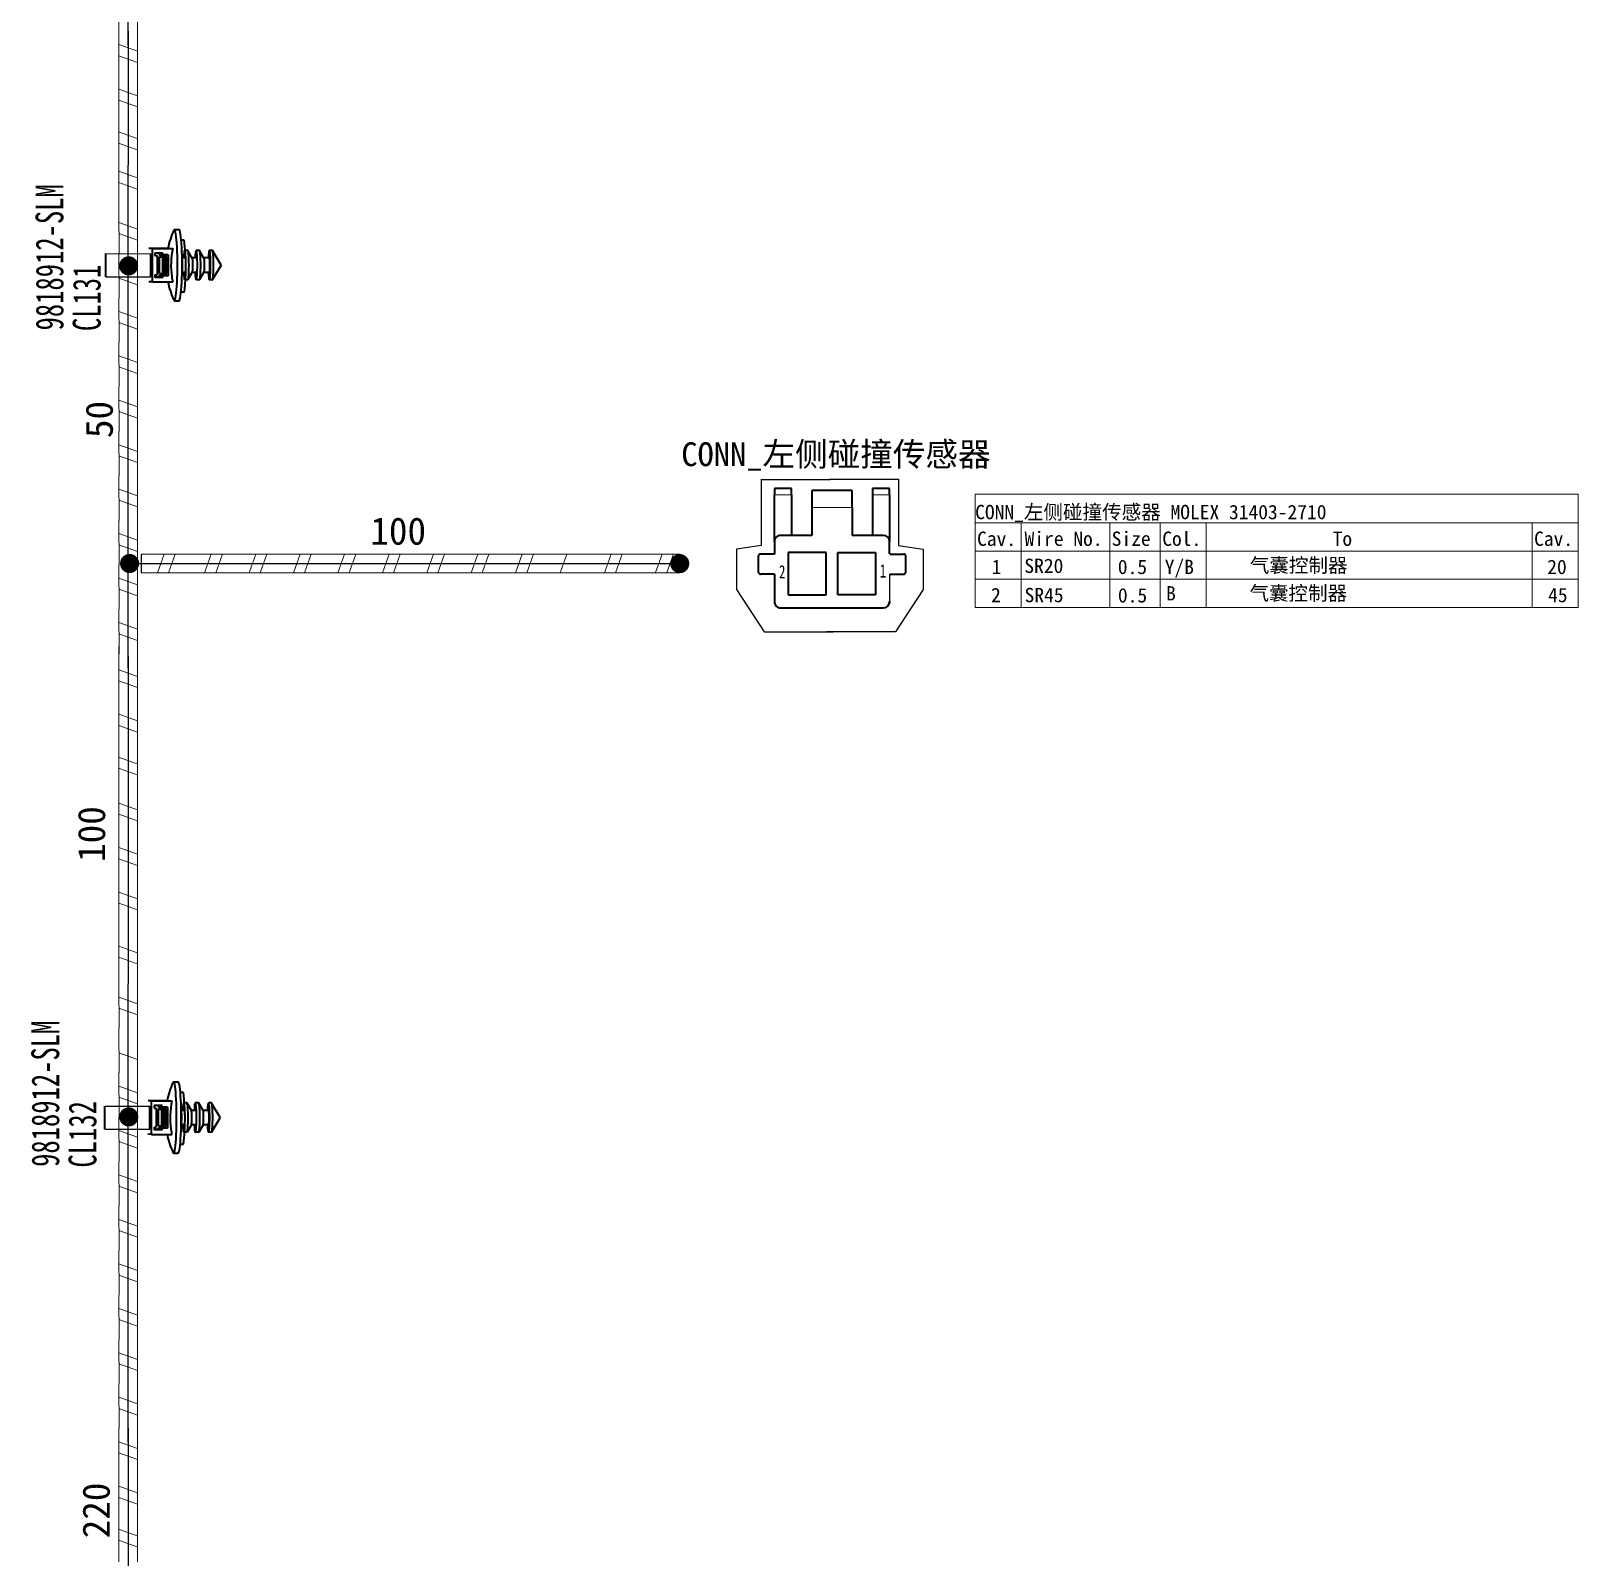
# Model space of a CAD drawing. Header units: millimetres. Extents: x 17 to 3784, y 12 to 1382.
# Drawn here: x 1552.6 to 1634.6, y 151.6 to 232.4 of the extents above; entities that cross this region are included whole.
import ezdxf

# ---------------------------------------------------------------- set-up
doc = ezdxf.new("R2010")
doc.units = ezdxf.units.MM
doc.layers.add('ENT', color=7, linetype='Continuous', lineweight=18)
doc.layers.add('粗实线层', color=7, linetype='Continuous', lineweight=35)
doc.styles.add('FangSong_GB2312_Style', font='simfang.ttf')
doc.styles.add('foton', font='', dxfattribs={"width": 0.7})
doc.styles.add('仿宋_GB2312', font='', dxfattribs={"width": 0.7})
doc.styles.get('foton').set_extended_font_data('宋体')
doc.styles.get('仿宋_GB2312').set_extended_font_data('宋体')

msp = doc.modelspace()

# ---------------------------------------------------------------- hatches: boundary and pattern name
h = msp.add_hatch(color=0)
edge = h.paths.add_edge_path(flags=0)
edge.add_arc((1557.784, 219.969), 0.507, 180, 540)
h = msp.add_hatch(color=0)
edge = h.paths.add_edge_path(flags=0)
edge.add_arc((1557.835, 204.207), 0.507, 180, 540)
h = msp.add_hatch(color=0)
edge = h.paths.add_edge_path(flags=0)
edge.add_arc((1586.981, 204.201), 0.507, 180, 540)
h = msp.add_hatch(color=0)
edge = h.paths.add_edge_path(flags=0)
edge.add_arc((1557.79, 174.901), 0.507, 180, 540)

# ---------------------------------------------------------------- linework, layer by layer
at = {"color": 0, "lineweight": 35, "ltscale": 0.027679}
for p, q in [((1560.208, 221.888), (1560.453, 221.888)), ((1560.208, 218.123), (1560.453, 218.123)), ((1560.163, 176.751), (1560.408, 176.751)), ((1560.163, 172.985), (1560.408, 172.985))]:
    msp.add_line(p, q, dxfattribs=at)
at = {"color": 0}
for p, q in [((1556.571, 220.615), (1558.961, 220.614)), ((1556.571, 219.392), (1558.961, 219.396)), ((1556.526, 175.477), (1558.915, 175.476)), ((1556.526, 174.254), (1558.915, 174.258))]:
    msp.add_line(p, q, dxfattribs=at)
at = {"color": 0, "lineweight": 35, "ltscale": 0.137499}
for p, q in [((1556.571, 219.392), (1556.571, 220.615)), ((1558.961, 219.396), (1558.961, 220.614)), ((1556.526, 174.254), (1556.526, 175.477)), ((1558.915, 174.258), (1558.915, 175.476))]:
    msp.add_line(p, q, dxfattribs=at)
at = {"color": 0, "lineweight": 35, "ltscale": 0.021804}
for p, q in [((1559.048, 220.887), (1558.855, 220.896)), ((1559.407, 220.564), (1559.6, 220.555)), ((1559.048, 219.116), (1558.855, 219.124)), ((1559.406, 219.456), (1559.599, 219.448)), ((1559.406, 219.367), (1559.599, 219.359)), ((1559.693, 219.456), (1559.886, 219.448)), ((1559.003, 175.75), (1558.81, 175.758)), ((1559.361, 175.426), (1559.554, 175.418)), ((1559.002, 173.978), (1558.809, 173.986)), ((1559.361, 174.318), (1559.554, 174.31)), ((1559.361, 174.23), (1559.554, 174.221)), ((1559.648, 174.318), (1559.841, 174.31))]:
    msp.add_line(p, q, dxfattribs=at)
at = {"color": 0, "lineweight": 35, "ltscale": 0.113794}
for p, q in [((1559.863, 220.896), (1558.855, 220.896)), ((1559.818, 175.758), (1558.81, 175.758))]:
    msp.add_line(p, q, dxfattribs=at)
at = {"color": 0, "lineweight": 35, "ltscale": 0.120856}
for p, q in [((1559.048, 220.887), (1560.119, 220.887)), ((1559.048, 219.116), (1560.118, 219.116)), ((1559.003, 175.75), (1560.073, 175.75)), ((1559.002, 173.978), (1560.073, 173.978))]:
    msp.add_line(p, q, dxfattribs=at)
at = {"color": 0, "lineweight": 35, "ltscale": 0.199999}
for p, q in [((1559.048, 219.116), (1559.048, 220.887)), ((1559.002, 173.978), (1559.003, 175.75))]:
    msp.add_line(p, q, dxfattribs=at)
at = {"color": 0, "lineweight": 35, "ltscale": 0.015}
for p, q in [((1559.18, 220.644), (1559.18, 220.511)), ((1559.135, 175.506), (1559.135, 175.373))]:
    msp.add_line(p, q, dxfattribs=at)
at = {"color": 0, "lineweight": 35, "ltscale": 0.047321}
for p, q in [((1559.6, 220.644), (1559.18, 220.644)), ((1559.599, 219.359), (1559.18, 219.359)), ((1559.554, 175.506), (1559.135, 175.506)), ((1559.554, 174.221), (1559.135, 174.221))]:
    msp.add_line(p, q, dxfattribs=at)
at = {"color": 0, "lineweight": 35, "ltscale": 0.012463}
for p, q in [((1559.18, 220.516), (1559.291, 220.511)), ((1559.135, 175.378), (1559.245, 175.373))]:
    msp.add_line(p, q, dxfattribs=at)
at = {"color": 0, "lineweight": 35, "ltscale": 0.012451}
for p, q in [((1559.18, 220.511), (1559.291, 220.511)), ((1559.615, 220.444), (1559.725, 220.444)), ((1559.18, 219.492), (1559.29, 219.492)), ((1559.615, 219.558), (1559.725, 219.558)), ((1559.135, 175.373), (1559.245, 175.373)), ((1559.57, 175.306), (1559.68, 175.306)), ((1559.135, 174.354), (1559.245, 174.354)), ((1559.569, 174.42), (1559.68, 174.42))]:
    msp.add_line(p, q, dxfattribs=at)
at = {"color": 0, "lineweight": 35, "ltscale": 0.114999}
for p, q in [((1559.291, 220.511), (1559.29, 219.492)), ((1559.245, 175.373), (1559.245, 174.354))]:
    msp.add_line(p, q, dxfattribs=at)
at = {"color": 0, "lineweight": 35, "ltscale": 0.009064}
for p, q in [((1559.407, 220.564), (1559.407, 220.644)), ((1559.361, 175.426), (1559.361, 175.506))]:
    msp.add_line(p, q, dxfattribs=at)
at = {"color": 0, "lineweight": 35, "ltscale": 0.010001}
for p, q in [((1559.6, 220.555), (1559.6, 220.644)), ((1559.599, 219.359), (1559.599, 219.448)), ((1559.554, 175.418), (1559.554, 175.506)), ((1559.554, 174.221), (1559.554, 174.31))]:
    msp.add_line(p, q, dxfattribs=at)
at = {"color": 0, "lineweight": 35, "ltscale": 0.032379}
for p, q in [((1559.886, 220.555), (1559.6, 220.555)), ((1559.841, 175.418), (1559.554, 175.418))]:
    msp.add_line(p, q, dxfattribs=at)
at = {"color": 0, "lineweight": 35, "ltscale": 0.012045}
for p, q in [((1559.693, 220.555), (1559.693, 220.449)), ((1559.648, 175.418), (1559.648, 175.311))]:
    msp.add_line(p, q, dxfattribs=at)
at = {"color": 0, "lineweight": 35, "ltscale": 0.124999}
for p, q in [((1559.886, 220.555), (1559.886, 219.448)), ((1559.841, 175.418), (1559.841, 174.31))]:
    msp.add_line(p, q, dxfattribs=at)
at = {"color": 0, "lineweight": 35, "ltscale": 0.018536}
for p, q in [((1560.915, 220.781), (1560.751, 220.781)), ((1560.87, 175.643), (1560.705, 175.643))]:
    msp.add_line(p, q, dxfattribs=at)
at = {"color": 0, "lineweight": 35, "ltscale": 0.051178}
for p, q in [((1561.156, 220.383), (1560.925, 220.773)), ((1561.11, 175.245), (1560.879, 175.635))]:
    msp.add_line(p, q, dxfattribs=at)
at = {"color": 0, "lineweight": 35, "ltscale": 0.019769}
for p, q in [((1561.534, 220.781), (1561.359, 220.781)), ((1561.534, 219.23), (1561.359, 219.23)), ((1561.489, 175.643), (1561.314, 175.643)), ((1561.489, 174.093), (1561.314, 174.093))]:
    msp.add_line(p, q, dxfattribs=at)
at = {"color": 0, "lineweight": 35, "ltscale": 0.051179}
for p, q in [((1561.775, 220.383), (1561.544, 220.773)), ((1561.775, 219.629), (1561.544, 219.239)), ((1561.73, 175.245), (1561.499, 175.635)), ((1561.73, 174.491), (1561.499, 174.101))]:
    msp.add_line(p, q, dxfattribs=at)
at = {"color": 0, "lineweight": 35, "ltscale": 0.017883}
for p, q in [((1562.217, 220.781), (1562.058, 220.781)), ((1562.217, 219.23), (1562.058, 219.23)), ((1562.171, 175.643), (1562.013, 175.643)), ((1562.171, 174.093), (1562.013, 174.093))]:
    msp.add_line(p, q, dxfattribs=at)
at = {"color": 0, "lineweight": 35, "ltscale": 0.10061}
for p, q in [((1562.681, 220.006), (1562.227, 220.773)), ((1562.636, 174.868), (1562.181, 175.635))]:
    msp.add_line(p, q, dxfattribs=at)
at = {"color": 0, "lineweight": 35, "ltscale": 0.1}
for p, q in [((1559.415, 219.559), (1559.415, 220.445)), ((1559.809, 219.562), (1559.809, 220.448)), ((1559.37, 174.421), (1559.37, 175.307)), ((1559.764, 174.424), (1559.764, 175.31))]:
    msp.add_line(p, q, dxfattribs=at)
at = {"color": 0, "lineweight": 35, "ltscale": 0.018183}
for p, q in [((1559.576, 220.445), (1559.415, 220.445)), ((1559.531, 175.308), (1559.37, 175.307))]:
    msp.add_line(p, q, dxfattribs=at)
at = {"color": 0, "lineweight": 35, "ltscale": 0.000439867}
for p, q in [((1559.415, 220.445), (1559.419, 220.445)), ((1559.37, 175.307), (1559.374, 175.307))]:
    msp.add_line(p, q, dxfattribs=at)
at = {"color": 0, "lineweight": 35, "ltscale": 0.019922}
for p, q in [((1559.419, 220.445), (1559.596, 220.445)), ((1559.419, 219.559), (1559.595, 219.559)), ((1559.374, 175.307), (1559.55, 175.307)), ((1559.374, 174.421), (1559.55, 174.421))]:
    msp.add_line(p, q, dxfattribs=at)
at = {"color": 0, "lineweight": 35, "ltscale": 0.099999}
for p, q in [((1559.419, 219.559), (1559.419, 220.445)), ((1559.595, 219.559), (1559.596, 220.445)), ((1559.374, 174.421), (1559.374, 175.307)), ((1559.55, 174.421), (1559.55, 175.307))]:
    msp.add_line(p, q, dxfattribs=at)
at = {"color": 0, "lineweight": 35, "ltscale": 0.002853}
for p, q in [((1559.551, 220.447), (1559.576, 220.445)), ((1559.506, 175.309), (1559.531, 175.308))]:
    msp.add_line(p, q, dxfattribs=at)
at = {"color": 0, "lineweight": 35, "ltscale": 0.023842}
for p, q in [((1559.771, 220.449), (1559.559, 220.447)), ((1559.725, 175.312), (1559.514, 175.309))]:
    msp.add_line(p, q, dxfattribs=at)
at = {"color": 0, "lineweight": 35, "ltscale": 0.002181}
for p, q in [((1559.596, 220.445), (1559.615, 220.444)), ((1559.595, 219.559), (1559.615, 219.558)), ((1559.55, 175.307), (1559.57, 175.306)), ((1559.55, 174.421), (1559.569, 174.42))]:
    msp.add_line(p, q, dxfattribs=at)
at = {"color": 0, "lineweight": 35, "ltscale": 0.099998}
for p, q in [((1559.615, 219.558), (1559.615, 220.444)), ((1559.725, 219.558), (1559.725, 220.444)), ((1559.569, 174.42), (1559.57, 175.306)), ((1559.68, 174.42), (1559.68, 175.306))]:
    msp.add_line(p, q, dxfattribs=at)
at = {"color": 0, "lineweight": 35, "ltscale": 0.001513}
for p, q in [((1559.725, 220.444), (1559.712, 220.446)), ((1559.68, 175.306), (1559.667, 175.308))]:
    msp.add_line(p, q, dxfattribs=at)
at = {"color": 0, "lineweight": 35, "ltscale": 0.010273}
for p, q in [((1559.718, 220.446), (1559.809, 220.448)), ((1559.673, 175.309), (1559.764, 175.31))]:
    msp.add_line(p, q, dxfattribs=at)
at = {"color": 0, "lineweight": 35, "ltscale": 0.004356}
for p, q in [((1559.809, 220.448), (1559.771, 220.449)), ((1559.764, 175.31), (1559.725, 175.312))]:
    msp.add_line(p, q, dxfattribs=at)
at = {"color": 0, "lineweight": 35, "ltscale": 0.02207}
for p, q in [((1560.81, 220.387), (1560.614, 220.387)), ((1560.81, 219.625), (1560.614, 219.625)), ((1560.764, 175.249), (1560.569, 175.249)), ((1560.764, 174.487), (1560.569, 174.487))]:
    msp.add_line(p, q, dxfattribs=at)
at = {"color": 0, "lineweight": 35, "ltscale": 0.029858}
for p, q in [((1561.418, 220.387), (1561.153, 220.387)), ((1561.418, 219.625), (1561.153, 219.625)), ((1561.373, 175.249), (1561.108, 175.249)), ((1561.373, 174.487), (1561.108, 174.487))]:
    msp.add_line(p, q, dxfattribs=at)
at = {"color": 0, "lineweight": 35, "ltscale": 0.032245}
for p, q in [((1562.058, 220.387), (1561.773, 220.387)), ((1562.058, 219.625), (1561.773, 219.625)), ((1562.013, 175.249), (1561.727, 175.249)), ((1562.013, 174.487), (1561.727, 174.487))]:
    msp.add_line(p, q, dxfattribs=at)
at = {"color": 0, "lineweight": 35, "ltscale": 0.100609}
for p, q in [((1562.681, 220.006), (1562.227, 219.239)), ((1562.636, 174.868), (1562.181, 174.101))]:
    msp.add_line(p, q, dxfattribs=at)
at = {"color": 0, "lineweight": 35, "ltscale": 0.014999}
for p, q in [((1559.18, 219.492), (1559.18, 219.359)), ((1591.996, 208.184), (1591.996, 207.845)), ((1592.9, 207.845), (1592.9, 208.184)), ((1597.194, 208.184), (1597.194, 207.845)), ((1598.098, 207.845), (1598.098, 208.184)), ((1559.135, 174.354), (1559.135, 174.221))]:
    msp.add_line(p, q, dxfattribs=at)
at = {"color": 0, "lineweight": 35, "ltscale": 0.025537}
for p, q in [((1559.406, 219.367), (1559.18, 219.367)), ((1559.361, 174.23), (1559.135, 174.23))]:
    msp.add_line(p, q, dxfattribs=at)
at = {"color": 0, "lineweight": 35, "ltscale": 0.01}
for p, q in [((1559.406, 219.367), (1559.406, 219.456)), ((1559.361, 174.23), (1559.361, 174.318))]:
    msp.add_line(p, q, dxfattribs=at)
at = {"color": 0, "lineweight": 35, "ltscale": 0.032373}
for p, q in [((1559.693, 219.456), (1559.406, 219.456)), ((1559.886, 219.448), (1559.599, 219.448)), ((1559.648, 174.318), (1559.361, 174.318)), ((1559.841, 174.31), (1559.554, 174.31))]:
    msp.add_line(p, q, dxfattribs=at)
at = {"color": 0, "lineweight": 35, "ltscale": 0.000439834}
for p, q in [((1559.415, 219.559), (1559.419, 219.559)), ((1559.37, 174.421), (1559.374, 174.421))]:
    msp.add_line(p, q, dxfattribs=at)
at = {"color": 0, "lineweight": 35, "ltscale": 0.01149}
for p, q in [((1559.693, 219.558), (1559.693, 219.456)), ((1559.648, 174.42), (1559.648, 174.318))]:
    msp.add_line(p, q, dxfattribs=at)
at = {"color": 0, "lineweight": 35, "ltscale": 0.009468}
for p, q in [((1559.725, 219.561), (1559.809, 219.562)), ((1559.68, 174.423), (1559.764, 174.424))]:
    msp.add_line(p, q, dxfattribs=at)
at = {"color": 0, "lineweight": 35, "ltscale": 0.01853}
for p, q in [((1560.915, 219.23), (1560.751, 219.23)), ((1560.87, 174.093), (1560.705, 174.093))]:
    msp.add_line(p, q, dxfattribs=at)
at = {"color": 0, "lineweight": 35, "ltscale": 0.051177}
for p, q in [((1561.156, 219.629), (1560.925, 219.239)), ((1561.11, 174.491), (1560.879, 174.101))]:
    msp.add_line(p, q, dxfattribs=at)
for p, q in [((1591.283, 208.662), (1594.953, 208.662)), ((1598.582, 208.662), (1594.913, 208.662)), ((1558.441, 204.691), (1558.441, 203.728)), ((1586.99, 204.696), (1586.99, 203.719)), ((1598.101, 203.634), (1598.101, 202.2))]:
    msp.add_line(p, q)
at = {"color": 0, "lineweight": 35, "ltscale": 0.040001}
for p, q in [((1592.9, 208.184), (1591.996, 208.184)), ((1598.098, 208.184), (1597.194, 208.184))]:
    msp.add_line(p, q, dxfattribs=at)
at = {"color": 0, "lineweight": 35, "ltscale": 0.110001}
for p, q in [((1591.996, 205.359), (1591.996, 207.845)), ((1598.098, 207.845), (1598.098, 205.359))]:
    msp.add_line(p, q, dxfattribs=at)
at = {"color": 0, "lineweight": 13, "ltscale": 0.040001}
for p, q in [((1592.9, 207.845), (1591.996, 207.845)), ((1598.098, 207.845), (1597.194, 207.845))]:
    msp.add_line(p, q, dxfattribs=at)
at = {"color": 0, "lineweight": 35, "ltscale": 0.095}
for p, q in [((1592.9, 207.845), (1592.9, 205.698)), ((1597.194, 207.845), (1597.194, 205.698))]:
    msp.add_line(p, q, dxfattribs=at)
at = {"color": 0, "lineweight": 35, "ltscale": 0.04}
for p, q in [((1593.973, 208.071), (1593.973, 207.167)), ((1596.121, 207.167), (1596.121, 208.071))]:
    msp.add_line(p, q, dxfattribs=at)
at = {"color": 0, "lineweight": 35, "ltscale": 0.095001}
msp.add_line((1596.121, 208.071), (1593.973, 208.071), dxfattribs=at)
at = {"color": 0, "lineweight": 13, "ltscale": 0.095001}
msp.add_line((1596.121, 207.167), (1593.973, 207.167), dxfattribs=at)
at = {"color": 0, "lineweight": 35, "ltscale": 0.065}
for p, q in [((1593.973, 207.167), (1593.973, 205.698)), ((1596.121, 207.167), (1596.121, 205.698))]:
    msp.add_line(p, q, dxfattribs=at)
at = {"color": 0, "lineweight": 35, "ltscale": 0.02875}
msp.add_line((1591.996, 205.359), (1591.996, 204.709), dxfattribs=at)
at = {"color": 0, "lineweight": 35, "ltscale": 0.072499}
for p, q in [((1593.973, 205.698), (1592.335, 205.698)), ((1597.759, 205.698), (1596.121, 205.698))]:
    msp.add_line(p, q, dxfattribs=at)
at = {"color": 0, "lineweight": 35, "ltscale": 0.139999}
msp.add_line((1598.098, 204.717), (1598.098, 205.607), dxfattribs=at)
at = {"color": 0, "lineweight": 35, "ltscale": 0.0375}
for p, q in [((1591.148, 203.749), (1591.148, 204.596)), ((1598.953, 203.749), (1598.953, 204.596))]:
    msp.add_line(p, q, dxfattribs=at)
at = {"color": 0, "lineweight": 35, "ltscale": 0.0325}
for p, q in [((1591.996, 204.709), (1591.261, 204.709)), ((1598.105, 204.709), (1598.84, 204.709)), ((1591.996, 203.635), (1591.261, 203.635)), ((1598.105, 203.635), (1598.84, 203.635))]:
    msp.add_line(p, q, dxfattribs=at)
at = {"color": 0, "lineweight": 35, "ltscale": 0.088431}
for p, q in [((1594.733, 204.792), (1592.734, 204.792)), ((1595.361, 204.792), (1597.359, 204.792)), ((1592.734, 202.547), (1594.733, 202.547)), ((1597.359, 202.547), (1595.361, 202.547))]:
    msp.add_line(p, q, dxfattribs=at)
at = {"color": 0, "lineweight": 35, "ltscale": 0.099334}
for p, q in [((1592.734, 204.792), (1592.734, 202.547)), ((1594.733, 202.547), (1594.733, 204.792)), ((1595.361, 202.547), (1595.361, 204.792)), ((1597.359, 204.792), (1597.359, 202.547))]:
    msp.add_line(p, q, dxfattribs=at)
at = {"color": 0, "lineweight": 35, "ltscale": 0.06375}
msp.add_line((1591.996, 203.635), (1591.996, 202.195), dxfattribs=at)
at = {"color": 0, "lineweight": 35, "ltscale": 0.004388}
for p, q in [((1591.996, 202.195), (1591.996, 202.095)), ((1598.098, 202.195), (1598.098, 202.095))]:
    msp.add_line(p, q, dxfattribs=at)
at = {"color": 0, "lineweight": 35, "ltscale": 0.239999}
msp.add_line((1592.335, 201.856), (1597.759, 201.856), dxfattribs=at)
at = {"color": 0, "linetype": 'Continuous', "lineweight": 25}
for points in [[(1557.76, 231.635), (1557.76, 255.931)], [(1557.76, 232.394), (1557.76, 225.292)], [(1557.763, 198.678), (1557.763, 225.3)], [(1557.762, 199.29), (1557.762, 181.95)], [(1557.762, 157.654), (1557.762, 181.95)], [(1557.76, 158.411), (1557.76, 141.071)]]:
    msp.add_lwpolyline(points, dxfattribs=at)
at = {"color": 0, "linetype": 'Continuous', "lineweight": 0}
for points in [[(1557.271, 232.388), (1557.27, 234.742)], [(1558.25, 234.742), (1558.251, 232.388)], [(1557.27, 230.034), (1557.27, 232.388)], [(1558.251, 232.388), (1558.251, 230.034)], [(1558.251, 231.329), (1557.27, 231.682)], [(1558.251, 230.74), (1557.27, 231.093)], [(1557.27, 227.68), (1557.27, 230.034)], [(1558.251, 230.034), (1558.251, 227.68)], [(1558.251, 228.975), (1557.27, 229.328)], [(1558.251, 228.386), (1557.27, 228.739)], [(1558.231, 226.708), (1557.25, 227.061)], [(1557.27, 225.325), (1557.27, 227.68)], [(1558.251, 227.68), (1558.251, 225.325)], [(1558.231, 226.119), (1557.25, 226.472)], [(1558.241, 224.622), (1557.26, 224.976)], [(1557.272, 222.974), (1557.272, 225.328)], [(1558.253, 225.328), (1558.253, 222.974)], [(1558.241, 224.034), (1557.26, 224.387)], [(1557.273, 220.619), (1557.272, 222.974)], [(1558.252, 222.974), (1558.253, 220.619)], [(1557.272, 222.267), (1558.253, 221.915)], [(1557.272, 221.679), (1558.253, 221.326)], [(1557.273, 218.265), (1557.272, 220.619)], [(1558.252, 220.619), (1558.253, 218.265)], [(1557.272, 219.324), (1558.253, 218.971)], [(1557.273, 215.911), (1557.272, 218.265)], [(1558.252, 218.265), (1558.253, 215.911)], [(1557.272, 217.559), (1558.253, 217.206)], [(1557.272, 216.97), (1558.253, 216.617)], [(1557.273, 213.556), (1557.272, 215.911)], [(1558.252, 215.911), (1558.253, 213.556)], [(1557.272, 215.204), (1558.253, 214.851)], [(1557.272, 214.616), (1558.253, 214.263)], [(1557.273, 211.202), (1557.272, 213.556)], [(1558.252, 213.556), (1558.253, 211.202)], [(1557.272, 212.85), (1558.253, 212.497)], [(1557.272, 184.15), (1557.272, 187.512)], [(1558.253, 187.512), (1558.253, 184.069)], [(1558.241, 183.599), (1557.26, 183.952)], [(1557.272, 181.95), (1557.272, 184.304)], [(1558.253, 184.304), (1558.253, 181.95)], [(1558.241, 183.01), (1557.26, 183.363)], [(1557.273, 179.596), (1557.272, 181.95)], [(1557.272, 181.244), (1558.253, 180.892)], [(1558.252, 181.95), (1558.253, 179.596)], [(1557.272, 180.655), (1558.253, 180.302)], [(1557.273, 177.241), (1557.272, 179.596)], [(1558.252, 179.596), (1558.253, 177.241)], [(1557.272, 178.301), (1558.253, 177.948)], [(1557.273, 174.887), (1557.272, 177.241)], [(1558.252, 177.241), (1558.253, 174.887)], [(1557.272, 176.535), (1558.253, 176.182)], [(1557.272, 175.946), (1558.253, 175.593)], [(1557.273, 172.533), (1557.272, 174.887)], [(1558.252, 174.887), (1558.253, 172.533)], [(1557.272, 174.181), (1558.253, 173.827)], [(1557.272, 173.592), (1558.253, 173.239)], [(1557.273, 170.178), (1557.272, 172.533)], [(1558.252, 172.533), (1558.253, 170.178)], [(1557.272, 171.826), (1558.253, 171.473)], [(1557.272, 171.238), (1558.253, 170.884)], [(1557.273, 167.824), (1557.272, 170.178)], [(1558.252, 170.178), (1558.253, 167.824)], [(1557.272, 169.472), (1558.253, 169.119)], [(1557.272, 168.883), (1558.253, 168.53)], [(1557.273, 165.469), (1557.272, 167.824)], [(1558.252, 167.824), (1558.253, 165.469)], [(1557.272, 167.117), (1558.253, 166.764)], [(1557.272, 166.529), (1558.253, 166.176)], [(1557.273, 163.115), (1557.272, 165.469)], [(1557.272, 164.763), (1558.253, 164.41)], [(1558.252, 165.469), (1558.253, 163.115)], [(1557.272, 164.175), (1558.253, 163.821)], [(1557.273, 160.761), (1557.272, 163.115)], [(1558.252, 163.115), (1558.253, 160.761)], [(1557.272, 162.409), (1558.253, 162.056)], [(1557.272, 161.82), (1558.253, 161.467)], [(1557.273, 158.406), (1557.272, 160.761)], [(1558.252, 160.761), (1558.253, 158.406)], [(1557.272, 160.054), (1558.253, 159.701)], [(1557.272, 159.466), (1558.253, 159.113)]]:
    msp.add_lwpolyline(points, dxfattribs=at)
at = {"color": 0, "linetype": 'Continuous', "lineweight": 13}
for points in [[(1557.76, 232.386), (1557.76, 225.292)], [(1557.763, 222.974), (1557.763, 199.463)], [(1557.762, 199.281), (1557.762, 181.95)], [(1557.762, 181.95), (1557.762, 158.439)], [(1557.76, 158.402), (1557.76, 141.071)]]:
    msp.add_lwpolyline(points, dxfattribs=at)
at = {"color": 0, "lineweight": 35}
for points in [[(1559.863, 220.893), (1559.863, 220.893), (1559.864, 220.893), (1559.871, 220.892), (1560.119, 220.887)], [(1559.817, 175.755), (1559.818, 175.755), (1559.818, 175.755), (1559.825, 175.754), (1560.073, 175.75)]]:
    msp.add_lwpolyline(points, dxfattribs=at)
at = {"color": 7, "linetype": 'Continuous', "lineweight": 0}
for points in [[(1557.272, 212.261), (1558.253, 211.908)], [(1557.273, 208.848), (1557.272, 211.202)], [(1558.252, 211.202), (1558.253, 208.848)], [(1557.272, 210.496), (1558.253, 210.143)], [(1557.272, 209.907), (1558.253, 209.554)], [(1557.273, 206.493), (1557.272, 208.848)], [(1558.252, 208.848), (1558.253, 206.493)], [(1557.272, 208.141), (1558.253, 207.788)], [(1557.272, 207.553), (1558.253, 207.2)], [(1557.273, 204.139), (1557.272, 206.493)], [(1557.272, 205.787), (1558.253, 205.434)], [(1558.252, 206.493), (1558.253, 204.139)], [(1557.272, 205.198), (1558.253, 204.845)], [(1557.273, 201.785), (1557.272, 204.139)], [(1558.252, 204.139), (1558.253, 201.785)], [(1558.446, 204.696), (1558.6, 204.696)], [(1558.6, 204.696), (1561.498, 204.696)], [(1559.307, 203.715), (1559.66, 204.696)], [(1559.895, 203.715), (1560.248, 204.696)], [(1561.101, 204.695), (1563.455, 204.696)], [(1562.16, 204.696), (1561.807, 203.715)], [(1562.749, 204.696), (1562.396, 203.715)], [(1563.455, 204.695), (1565.81, 204.696)], [(1564.515, 204.696), (1564.162, 203.715)], [(1565.103, 204.696), (1564.75, 203.715)], [(1565.81, 204.695), (1568.164, 204.696)], [(1566.869, 204.696), (1566.516, 203.715)], [(1567.458, 204.696), (1567.105, 203.715)], [(1568.164, 204.695), (1570.518, 204.696)], [(1569.224, 204.696), (1568.87, 203.715)], [(1569.812, 204.696), (1569.459, 203.715)], [(1570.518, 204.695), (1572.873, 204.696)], [(1571.578, 204.696), (1571.225, 203.715)], [(1572.166, 204.696), (1571.813, 203.715)], [(1572.873, 204.695), (1575.227, 204.696)], [(1573.932, 204.696), (1573.579, 203.715)], [(1574.521, 204.696), (1574.168, 203.715)], [(1575.227, 204.695), (1577.582, 204.696)], [(1576.287, 204.696), (1575.933, 203.715)], [(1576.875, 204.696), (1576.522, 203.715)], [(1577.582, 204.695), (1579.936, 204.696)], [(1578.641, 204.696), (1578.288, 203.715)], [(1579.23, 204.696), (1578.876, 203.715)], [(1579.936, 204.695), (1582.29, 204.696)], [(1580.995, 204.696), (1580.642, 203.715)], [(1582.29, 204.695), (1584.645, 204.696)], [(1583.35, 204.696), (1582.997, 203.715)], [(1583.938, 204.696), (1583.586, 203.715)], [(1584.645, 204.696), (1586.999, 204.696)], [(1585.705, 203.727), (1586.058, 204.708)], [(1586.293, 203.727), (1586.646, 204.708)], [(1557.272, 203.433), (1558.253, 203.079)], [(1558.6, 203.715), (1558.446, 203.715)], [(1561.24, 203.715), (1558.6, 203.715)], [(1563.455, 203.716), (1561.101, 203.715)], [(1565.81, 203.716), (1563.455, 203.715)], [(1568.164, 203.716), (1565.81, 203.715)], [(1570.518, 203.716), (1568.164, 203.715)], [(1572.873, 203.716), (1570.518, 203.715)], [(1575.227, 203.716), (1572.873, 203.715)], [(1577.582, 203.716), (1575.227, 203.715)], [(1579.936, 203.716), (1577.582, 203.715)], [(1582.29, 203.716), (1579.936, 203.715)], [(1584.645, 203.716), (1582.29, 203.715)], [(1586.999, 203.715), (1584.645, 203.715)], [(1557.272, 202.844), (1558.253, 202.491)], [(1557.273, 199.43), (1557.272, 201.785)], [(1558.252, 201.785), (1558.253, 199.43)], [(1557.272, 201.078), (1558.253, 200.725)], [(1557.272, 200.49), (1558.253, 200.137)], [(1557.272, 196.929), (1557.272, 199.827)], [(1558.253, 199.57), (1558.253, 196.929)], [(1558.253, 198.224), (1557.272, 198.578)], [(1558.253, 197.636), (1557.272, 197.989)], [(1557.272, 194.575), (1557.272, 196.929)], [(1558.253, 196.929), (1558.253, 194.575)], [(1558.253, 195.87), (1557.272, 196.223)], [(1558.253, 195.281), (1557.272, 195.635)], [(1557.272, 192.221), (1557.272, 194.575)], [(1558.253, 194.575), (1558.253, 192.221)], [(1558.233, 193.603), (1557.252, 193.956)], [(1558.233, 193.015), (1557.252, 193.368)], [(1557.272, 189.866), (1557.272, 192.221)], [(1558.253, 192.221), (1558.253, 189.866)], [(1558.253, 191.161), (1557.272, 191.514)], [(1558.253, 190.573), (1557.272, 190.926)], [(1557.272, 187.512), (1557.272, 189.866)], [(1558.253, 189.866), (1558.253, 187.512)], [(1558.253, 188.807), (1557.272, 189.16)], [(1558.253, 188.218), (1557.272, 188.572)], [(1558.253, 186.453), (1557.272, 186.806)], [(1558.253, 185.864), (1557.272, 186.217)], [(1557.269, 156.05), (1557.269, 158.405)], [(1558.25, 158.405), (1558.25, 156.05)], [(1558.25, 157.345), (1557.269, 157.698)], [(1558.25, 156.757), (1557.269, 157.11)], [(1557.269, 153.696), (1557.269, 156.05)], [(1558.25, 156.05), (1558.25, 153.696)], [(1558.25, 154.991), (1557.269, 155.344)], [(1558.25, 154.402), (1557.269, 154.755)], [(1557.269, 151.342), (1557.269, 153.696)], [(1558.25, 153.696), (1558.25, 151.342)], [(1558.231, 152.724), (1557.25, 153.077)], [(1558.231, 152.136), (1557.25, 152.489)]]:
    msp.add_lwpolyline(points, dxfattribs=at)
for points in [[(1591.286, 208.671), (1591.286, 205.166), (1589.996, 204.97), (1589.996, 202.833), (1591.456, 200.592), (1595.106, 200.592)], [(1598.579, 208.671), (1598.579, 205.166), (1599.87, 204.97), (1599.87, 202.833), (1598.41, 200.592), (1594.759, 200.592)]]:
    msp.add_lwpolyline(points)
at = {"color": 7, "linetype": 'Continuous', "lineweight": 13}
for points in [[(1602.632, 207.883), (1634.573, 207.883)], [(1602.632, 207.883), (1602.632, 201.879)], [(1634.573, 207.883), (1634.573, 201.879)], [(1602.632, 206.353), (1634.573, 206.353)], [(1605.065, 206.353), (1605.065, 201.879)], [(1609.773, 206.353), (1609.773, 201.879)], [(1612.442, 206.353), (1612.442, 201.879)], [(1614.875, 206.353), (1614.875, 201.879)], [(1632.14, 206.353), (1632.14, 201.879)], [(1584.645, 204.205), (1561.134, 204.205)], [(1602.632, 204.861), (1634.573, 204.861)], [(1602.632, 203.37), (1634.573, 203.37)], [(1602.632, 201.879), (1634.573, 201.879)]]:
    msp.add_lwpolyline(points, dxfattribs=at)
at = {"color": 7, "linetype": 'Continuous', "lineweight": 25}
msp.add_lwpolyline([(1557.675, 204.205), (1586.971, 204.205)], dxfattribs=at)
at = {"color": 0, "lineweight": 35}
for centre, radius, start, end in [((1564.203, 220.006), 4.43, 155.32043, 168.44492), ((1564.332, 220), 4.305, 168.10641, 188.06008), ((1564.203, 220.006), 4.43, 191.59256, 204.68064), ((1564.33, 220), 4.303, 188.06077, 191.8594), ((1592.335, 205.359), 0.339, 90, 180.00001), ((1597.759, 205.359), 0.339, 0, 90), ((1591.261, 204.596), 0.113, 90, 179.99999), ((1598.84, 204.596), 0.113, 0.00001, 90), ((1591.261, 203.749), 0.113, 179.99999, 270), ((1598.84, 203.749), 0.113, 270, 0.00001), ((1592.335, 202.195), 0.339, 179.99999, 270), ((1597.759, 202.195), 0.339, 270, 360), ((1564.157, 174.868), 4.43, 155.32043, 168.44492), ((1564.286, 174.862), 4.305, 168.10641, 188.06008), ((1564.158, 174.868), 4.43, 191.59256, 204.68064), ((1564.285, 174.862), 4.303, 188.06077, 191.8594)]:
    msp.add_arc(centre, radius, start, end, dxfattribs=at)
for centre, major_axis, ratio, start_param, end_param in [((1560.208, 220.006), (0, -1.883), 0.087133, 3.141614, 3.329066), ((1560.208, 220.006), (0, -1.883), 0.087133, 1.067052, 3.141614), ((1560.453, 220.006), (0, -1.883), 0.087133, 3.137849, 3.141636), ((1560.453, 220.006), (0, 1.883), 0.087133, 4.208645, 6.279441), ((1560.751, 220.006), (0, -0.775), 0.087133, 3.141552, 4.198784), ((1560.751, 220.006), (0, -0.775), 0.087133, 2.995504, 3.141552), ((1560.751, 220.006), (0, -0.775), 0.087133, 0.14609, 2.995504), ((1560.915, 220.006), (0, -0.775), 0.087133, 2.995504, 3.141552), ((1560.915, 220.006), (0, -0.775), 0.087133, 0.14609, 2.995504), ((1561.359, 220.006), (0, -0.775), 0.087133, 3.141552, 4.198784), ((1561.359, 220.006), (0, -0.775), 0.087133, 2.995504, 3.141552), ((1561.359, 220.006), (0, -0.775), 0.087133, 0.14609, 2.995504), ((1561.534, 220.006), (0, -0.775), 0.087133, 2.995504, 3.141552), ((1561.534, 220.006), (0, -0.775), 0.087133, 0.14609, 2.995504), ((1562.058, 220.006), (0, -0.775), 0.087133, 3.141552, 4.198784), ((1562.058, 220.006), (0, -0.775), 0.087133, 6.283145, 9.424737), ((1562.217, 220.006), (0, -0.775), 0.087133, 2.995504, 3.141552), ((1562.217, 220.006), (0, -0.775), 0.087133, 0.14609, 2.995504), ((1559.772, 220.447), (-0.221, 0), 0.00373, 5.995159, 6.283185), ((1559.772, 220.447), (-0.221, 0), 0.00373, 0, 0.087245), ((1559.934, 220.446), (-0.221, 0), 0.00373, 6.048679, 6.283185), ((1560.608, 220.006), (0, -0.381), 0.087133, 0.183505, 2.958112), ((1561.151, 220.006), (0, -0.381), 0.087133, 0.14609, 2.995504), ((1561.77, 220.006), (0, -0.381), 0.087133, 0.14609, 2.995504), ((1562.058, 220.006), (0, -0.381), 0.087133, 1.067052, 3.141552), ((1562.058, 220.006), (0, -0.381), 0.087133, 6.283145, 7.350238), ((1560.208, 220.006), (0, 1.883), 0.087133, 3.141636, 4.208645), ((1560.453, 220.006), (0, -1.883), 0.087133, 0, 1.067052), ((1560.751, 220.006), (0, -0.775), 0.087133, 5.225993, 6.283145), ((1560.751, 220.006), (0, -0.775), 0.087133, 6.283145, 6.429275), ((1560.915, 220.006), (0, -0.775), 0.087133, 6.283145, 6.429275), ((1561.359, 220.006), (0, -0.775), 0.087133, 5.225993, 6.283145), ((1561.359, 220.006), (0, -0.775), 0.087133, 6.283145, 6.429275), ((1561.534, 220.006), (0, -0.775), 0.087133, 6.283145, 6.429275), ((1562.058, 220.006), (0, -0.775), 0.087133, 5.225993, 6.283145), ((1562.217, 220.006), (0, -0.775), 0.087133, 6.283145, 6.429275), ((1560.208, 220.006), (0, 1.883), 0.087133, 2.954112, 3.141636), ((1560.163, 174.868), (0, -1.883), 0.087133, 3.141614, 3.329066), ((1560.163, 174.868), (0, -1.883), 0.087133, 1.067052, 3.141614), ((1560.408, 174.868), (0, -1.883), 0.087133, 3.137849, 3.141636), ((1560.408, 174.868), (0, 1.883), 0.087133, 4.208645, 6.279441), ((1560.705, 174.868), (0, -0.775), 0.087133, 3.141552, 4.198784), ((1560.705, 174.868), (0, -0.775), 0.087133, 2.995504, 3.141552), ((1560.705, 174.868), (0, -0.775), 0.087133, 0.14609, 2.995504), ((1560.87, 174.868), (0, -0.775), 0.087133, 2.995504, 3.141552), ((1560.87, 174.868), (0, -0.775), 0.087133, 0.14609, 2.995504), ((1561.314, 174.868), (0, -0.775), 0.087133, 3.141552, 4.198784), ((1561.314, 174.868), (0, -0.775), 0.087133, 2.995504, 3.141552), ((1561.314, 174.868), (0, -0.775), 0.087133, 0.14609, 2.995504), ((1561.489, 174.868), (0, -0.775), 0.087133, 2.995504, 3.141552), ((1561.489, 174.868), (0, -0.775), 0.087133, 0.14609, 2.995504), ((1562.013, 174.868), (0, -0.775), 0.087133, 3.141552, 4.198784), ((1562.013, 174.868), (0, -0.775), 0.087133, 6.283145, 9.424737), ((1562.171, 174.868), (0, -0.775), 0.087133, 2.995504, 3.141552), ((1562.171, 174.868), (0, -0.775), 0.087133, 0.14609, 2.995504), ((1559.726, 175.309), (-0.221, 0), 0.00373, 5.995159, 6.283185), ((1559.726, 175.309), (-0.221, 0), 0.00373, 0, 0.087245), ((1559.888, 175.308), (-0.221, 0), 0.00373, 6.048679, 6.283185), ((1560.563, 174.868), (0, -0.381), 0.087133, 0.183505, 2.958112), ((1561.106, 174.868), (0, -0.381), 0.087133, 0.14609, 2.995504), ((1561.725, 174.868), (0, -0.381), 0.087133, 0.14609, 2.995504), ((1562.013, 174.868), (0, -0.381), 0.087133, 1.067052, 3.141552), ((1562.013, 174.868), (0, -0.381), 0.087133, 6.283145, 7.350238), ((1560.163, 174.868), (0, 1.883), 0.087133, 3.141636, 4.208645), ((1560.408, 174.868), (0, -1.883), 0.087133, 0, 1.067052), ((1560.705, 174.868), (0, -0.775), 0.087133, 5.225993, 6.283145), ((1560.705, 174.868), (0, -0.775), 0.087133, 6.283145, 6.429275), ((1560.87, 174.868), (0, -0.775), 0.087133, 6.283145, 6.429275), ((1561.314, 174.868), (0, -0.775), 0.087133, 5.225993, 6.283145), ((1561.314, 174.868), (0, -0.775), 0.087133, 6.283145, 6.429275), ((1561.489, 174.868), (0, -0.775), 0.087133, 6.283145, 6.429275), ((1562.013, 174.868), (0, -0.775), 0.087133, 5.225993, 6.283145), ((1562.171, 174.868), (0, -0.775), 0.087133, 6.283145, 6.429275), ((1560.163, 174.868), (0, 1.883), 0.087133, 2.954112, 3.141636)]:
    msp.add_ellipse(centre, major_axis=major_axis, ratio=ratio, start_param=start_param, end_param=end_param, dxfattribs=at)
at = {"layer": '粗实线层', "color": 0}
for p, q in [((1560.728, 221.328), (1560.57, 221.328)), ((1560.562, 218.599), (1560.737, 218.599)), ((1560.683, 176.19), (1560.525, 176.19)), ((1560.517, 173.462), (1560.691, 173.462))]:
    msp.add_line(p, q, dxfattribs=at)
for centre in [(1549.96, 219.928), (1549.914, 174.791)]:
    msp.add_arc(centre, 10.859, 352.96956, 7.40287, dxfattribs=at)

# ---------------------------------------------------------------- texts
at = {"color": 0, "linetype": 'Continuous', "style": 'FangSong_GB2312_Style'}
msp.add_text('50', height=1.4467, rotation=90, dxfattribs=at).set_placement((1556.945, 210.848))
msp.add_text('CONN_左侧碰撞传感器', height=1.26546, dxfattribs=at).set_placement((1587.063, 209.362))
at = {"color": 7, "linetype": 'Continuous', "style": 'FangSong_GB2312_Style'}
for s, height, p in [('CONN_左侧碰撞传感器 MOLEX 31403-2710', 0.75928, (1602.632, 206.553)), ('100', 1.4467, (1570.589, 205.203)), ('Cav.', 0.7593, (1602.735, 205.14)), ('Wire No.', 0.7593, (1605.249, 205.14)), ('Size', 0.7593, (1609.864, 205.14)), ('Col.', 0.7593, (1612.545, 205.14)), ('To', 0.7593, (1621.573, 205.14)), ('Cav.', 0.7593, (1632.244, 205.14)), ('1', 0.759, (1603.505, 203.648)), ('SR20', 0.7593, (1605.238, 203.705)), ('0.5', 0.7593, (1610.191, 203.648)), ('Y/B', 0.7593, (1612.675, 203.648)), ('气囊控制器', 0.7593, (1617.18, 203.735)), ('20', 0.7593, (1632.939, 203.648)), ('2', 0.759, (1603.477, 202.157)), ('SR45', 0.7593, (1605.249, 202.157)), ('0.5', 0.7593, (1610.195, 202.142)), ('B', 0.759, (1612.746, 202.248)), ('气囊控制器', 0.7593, (1617.162, 202.259)), ('45', 0.7593, (1632.985, 202.157))]:
    msp.add_text(s, height=height, dxfattribs=at).set_placement(p)
for s, p in [('100', (1556.538, 188.404)), ('220', (1556.783, 152.586))]:
    msp.add_text(s, height=1.4467, rotation=90, dxfattribs=at).set_placement(p)
at = {"color": 0, "char_height": 0.706, "width": 0.5221, "attachment_point": 1, "style": '仿宋_GB2312'}
for s, insert in [('2', (1592.24, 204.12)), ('1', (1597.581, 204.171))]:
    msp.add_mtext(s, dxfattribs=dict(at, insert=insert))
at = {"layer": 'ENT', "color": 0, "char_height": 1.47221, "width": 159.91709, "attachment_point": 1, "rotation": 90, "style": 'foton'}
for s, insert in [('{\\T1.004;9818912-SLM}', (1552.854, 216.55)), ('{\\T1.004;CL131}', (1554.826, 216.515)), ('{\\T1.004;9818912-SLM}', (1552.632, 172.257)), ('{\\T1.004;CL132}', (1554.603, 172.222))]:
    msp.add_mtext(s, dxfattribs=dict(at, insert=insert))

doc.saveas('drawing.dxf')
